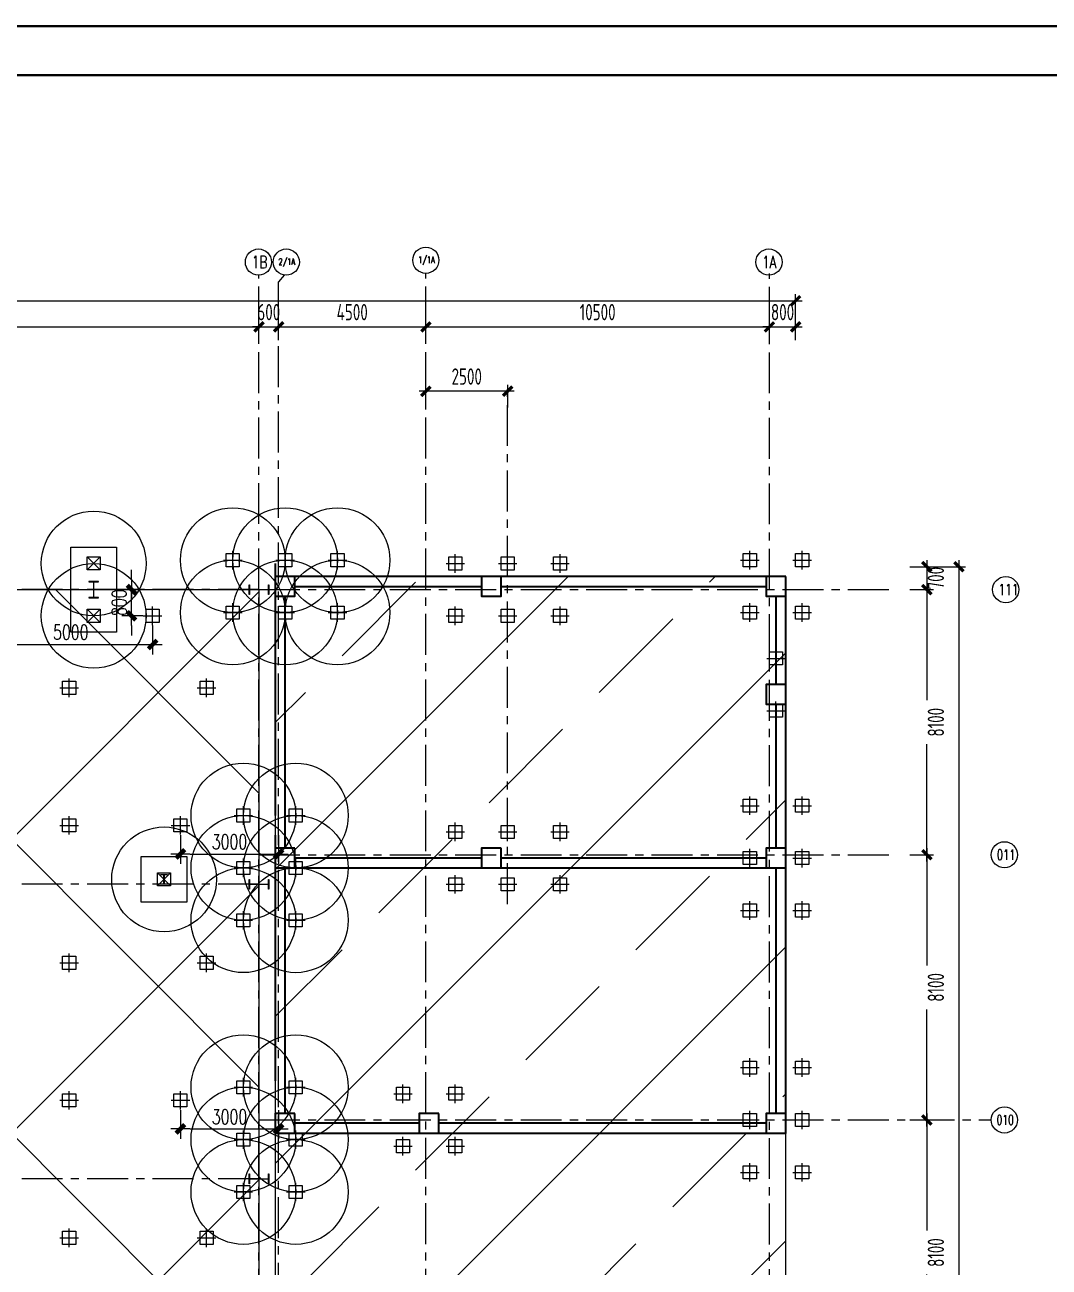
# Model space of a CAD drawing. Extents: x -1201378 to 2367219, y -619313 to 244905.
# Drawn here: x -406512 to -375211, y 206956 to 244905 of the extents above; entities that cross this region are included whole.
import ezdxf
from ezdxf.enums import TextEntityAlignment as Align

# ---------------------------------------------------------------- set-up
doc = ezdxf.new("R2010")
doc.units = 0
doc.header["$LTSCALE"] = 1000
doc.linetypes.add('CENTER', pattern=[2, 1.25, -0.25, 0.25, -0.25])
doc.layers.get('0').update_dxf_attribs({"linetype": 'CONTINUOUS'})
doc.layers.get('Defpoints').update_dxf_attribs({"linetype": 'CONTINUOUS'})
for name, color, linetype in [('0-cxFrame', 155, 'CONTINUOUS'), ('Hatch-一般填充', 252, 'CONTINUOUS'), ('S-DIMZ', 115, 'CONTINUOUS'), ('S-DOTE1', 140, 'CENTER'), ('S-HATCH1-W', 252, 'CONTINUOUS')]:
    doc.layers.add(name, color=color, linetype=linetype)
for name, color, linetype, lineweight in [('0-cxText', 131, 'CONTINUOUS', 25), ('S-axis', 111, 'CONTINUOUS', 0), ('S-col', 2, 'CONTINUOUS', 0), ('S-dim', 81, 'CONTINUOUS', 0), ('S-dote', 5, 'CENTER', 0), ('S-zhuang', 1, 'CONTINUOUS', 0), ('砼墙', 3, 'CONTINUOUS', 35), ('砼柱', 2, 'CONTINUOUS', 35)]:
    doc.layers.add(name, color=color, linetype=linetype, lineweight=lineweight)
doc.styles.add('_TCH_AXIS', font='COMPLEX', dxfattribs={"bigfont": 'GBCBIG'})
doc.styles.add('cx_tuming', font='simhei.ttf')
doc.styles.add('cx_tuqian1', font='')
doc.styles.add('SS1', font='tj-romans1.shx', dxfattribs={"width": 0.7, "bigfont": 'tj-hztxt1.shx'})
doc.styles.add('TSSD_Dimension', font='tssdeng.shx', dxfattribs={"width": 0.7, "bigfont": 'hztxt.shx'})
doc.styles.add('黑体', font='simhei.ttf', dxfattribs={"width": 0.8})
doc.styles.get('cx_tuqian1').set_extended_font_data('SimSun')
doc.dimstyles.new('S-150-ARCHI', dxfattribs={"dimscale": 150, "dimtxt": 3, "dimasz": 2, "dimexe": 2, "dimexo": 2, "dimgap": 1, "dimtad": 1, "dimdec": 0, "dimzin": 0, "dimdsep": 46, "dimtxsty": 'SS1', "dimblk1": 'TT', "dimblk2": 'TT', "dimsah": 1, "dimcen": 1, "dimclrd": 256, "dimclre": 256, "dimclrt": 256, "dimadec": 0, "dimazin": 0, "dimtfac": 1, "dimtdec": 0, "dimtix": 1, "dimtmove": 2, "dimatfit": 0, "dimldrblk": 'TT', "dimfxl": 2, "dimtolj": 1, "dimtzin": 0, "dimarcsym": 0})
doc.dimstyles.new('TSSD_200_200', dxfattribs={"dimtxt": 500, "dimasz": 200, "dimexe": 200, "dimexo": 500, "dimgap": 200, "dimtad": 1, "dimdec": 0, "dimzin": 0, "dimdsep": 46, "dimtxsty": 'TSSD_Dimension', "dimblk": 'ARCHTICK', "dimcen": 0, "dimdle": 200, "dimclrt": 7, "dimadec": 0, "dimazin": 0, "dimtfac": 1, "dimtdec": 0, "dimtix": 1, "dimtmove": 2, "dimatfit": 3, "dimfxl": 1, "dimtolj": 1, "dimtzin": 0, "dimarcsym": 0})

# ---------------------------------------------------------------- blocks, each defined once
blk = doc.blocks.new('TK22.A0 L(Dragon)')
at = {"layer": '0-cxFrame', "color": 7, "const_width": 0.5}
blk.add_lwpolyline([(0, 0), (-1486, 0), (-1486, 841), (0, 841)], close=True, dxfattribs=at)
at = {"layer": '0-cxFrame', "const_width": 0.5}
blk.add_lwpolyline([(-80, 10), (-1466, 10), (-1466, 831), (-80, 831)], close=True, dxfattribs=at)
at = {"style": '黑体', "flags": 4}
blk.add_attdef('图幅', text='', height=3.3, dxfattribs=at).set_placement((-40, 3), align=Align.RIGHT)
at = {"layer": '0-cxText', "flags": 4}
for tag, height, style, p in [('建设单位', 3.5, 'cx_tuming', (-45, 240)), ('项目名称', 3.5, 'cx_tuming', (-45, 210)), ('子项名称', 3.5, 'cx_tuming', (-45, 180)), ('工程编号', 3.3, 'cx_tuqian1', (-35, 165)), ('图名1', 3.5, 'cx_tuming', (-45, 87)), ('图名2', 3.5, 'cx_tuming', (-45, 79)), ('图名3', 3.5, 'cx_tuming', (-45, 71)), ('出图日期', 3.3, 'cx_tuqian1', (-39, 60)), ('专业', 3.3, 'cx_tuqian1', (-55, 52)), ('图号', 3.3, 'cx_tuqian1', (-55, 44)), ('版次', 3.3, 'cx_tuqian1', (-20, 44))]:
    blk.add_attdef(tag, text='', height=height, dxfattribs=dict(at, style=style)).set_placement(p, align=Align.MIDDLE)
at = {"layer": 'Defpoints', "color": 6, "flags": 4}
for tag, height, style, p in [('tufu', 3.3, '黑体', (-12, 12)), ('dwfname', 4, 'cx_tuqian1', (-80, 3))]:
    blk.add_attdef(tag, text='', height=height, dxfattribs=dict(at, style=style)).set_placement(p, align=Align.RIGHT)
blk = doc.blocks.new('_FZH')
at = {"layer": 'S-col'}
blk.add_lwpolyline([(-0.375, -0.188), (-0.375, 0.187), (-0.36, 0.187), (-0.36, 0.005), (0.36, 0.005), (0.36, 0.187), (0.375, 0.187), (0.375, -0.188), (0.36, -0.188), (0.36, -0.005), (-0.36, -0.005), (-0.36, -0.188)], close=True, dxfattribs=at)
blk = doc.blocks.new('w4234324')
at = {"layer": 'S-col', "xscale": 800.0000000000005, "yscale": 800.0000000000005, "zscale": 800.0000000000005}
for p in [(-144454, 831820), (-144454, 822820), (-144454, 813820)]:
    blk.add_blockref('_FZH', p, dxfattribs=at)
blk = doc.blocks.new('_ArchTick')
at = {"color": 0, "linetype": 'ByBlock', "const_width": 0.5}
blk.add_lwpolyline([(-0.71, -0.71), (0.71, 0.71)], dxfattribs=at)
blk = doc.blocks.new('*D3000')
at = {"layer": 'Defpoints', "color": 0, "transparency": 16777216}
for p in [(-99358, 123054), (-115858, 122147), (-99358, 122147)]:
    blk.add_point(p, dxfattribs=at)
at = {"layer": 'S-axis', "color": 0, "lineweight": -2, "transparency": 16777216}
for p, q in [((-116058, 123054), (-99158, 123054)), ((-115858, 122647), (-115858, 123254)), ((-99358, 122647), (-99358, 123254))]:
    blk.add_line(p, q, dxfattribs=at)
at = {"layer": 'S-axis', "color": 0, "lineweight": -2, "transparency": 16777216, "xscale": 200, "yscale": 200, "zscale": 200, "rotation": 180}
blk.add_blockref('_ArchTick', (-115858, 123054), dxfattribs=at)
at = {"layer": 'S-axis', "color": 0, "lineweight": -2, "transparency": 16777216, "xscale": 200, "yscale": 200, "zscale": 200}
blk.add_blockref('_ArchTick', (-99358, 123054), dxfattribs=at)
at = {"layer": 'S-axis', "color": 7, "transparency": 16777216, "insert": (-107608, 123504), "char_height": 500, "attachment_point": 5, "style": 'TSSD_Dimension'}
blk.add_mtext('\\A1;16500', dxfattribs=at)
blk = doc.blocks.new('*D3001')
at = {"layer": 'Defpoints', "color": 0, "transparency": 16777216}
for p in [(-98758, 123054), (-99358, 122147), (-98758, 122147)]:
    blk.add_point(p, dxfattribs=at)
at = {"layer": 'S-axis', "color": 0, "lineweight": -2, "transparency": 16777216}
for p, q in [((-99358, 123054), (-99558, 123054)), ((-99358, 122647), (-99358, 123254)), ((-99358, 123054), (-98758, 123054)), ((-98758, 122647), (-98758, 123254)), ((-98758, 123054), (-98558, 123054))]:
    blk.add_line(p, q, dxfattribs=at)
at = {"layer": 'S-axis', "color": 0, "lineweight": -2, "transparency": 16777216, "xscale": 200, "yscale": 200, "zscale": 200}
blk.add_blockref('_ArchTick', (-99358, 123054), dxfattribs=at)
at = {"layer": 'S-axis', "color": 0, "lineweight": -2, "transparency": 16777216, "xscale": 200, "yscale": 200, "zscale": 200, "rotation": 180}
blk.add_blockref('_ArchTick', (-98758, 123054), dxfattribs=at)
at = {"layer": 'S-axis', "color": 7, "transparency": 16777216, "insert": (-99058, 123504), "char_height": 500, "attachment_point": 5, "style": 'TSSD_Dimension'}
blk.add_mtext('\\A1;600', dxfattribs=at)
blk = doc.blocks.new('*D3002')
at = {"layer": 'Defpoints', "color": 0, "transparency": 16777216}
for p in [(-94258, 123054), (-98758, 122147), (-94258, 122147)]:
    blk.add_point(p, dxfattribs=at)
at = {"layer": 'S-axis', "color": 0, "lineweight": -2, "transparency": 16777216}
for p, q in [((-98958, 123054), (-94058, 123054)), ((-98758, 122647), (-98758, 123254)), ((-94258, 122647), (-94258, 123254))]:
    blk.add_line(p, q, dxfattribs=at)
at = {"layer": 'S-axis', "color": 0, "lineweight": -2, "transparency": 16777216, "xscale": 200, "yscale": 200, "zscale": 200, "rotation": 180}
blk.add_blockref('_ArchTick', (-98758, 123054), dxfattribs=at)
at = {"layer": 'S-axis', "color": 0, "lineweight": -2, "transparency": 16777216, "xscale": 200, "yscale": 200, "zscale": 200}
blk.add_blockref('_ArchTick', (-94258, 123054), dxfattribs=at)
at = {"layer": 'S-axis', "color": 7, "transparency": 16777216, "insert": (-96508, 123504), "char_height": 500, "attachment_point": 5, "style": 'TSSD_Dimension'}
blk.add_mtext('\\A1;4500', dxfattribs=at)
blk = doc.blocks.new('*D3003')
at = {"layer": 'Defpoints', "color": 0, "transparency": 16777216}
for p in [(-83758, 123054), (-94258, 122147), (-83758, 122147)]:
    blk.add_point(p, dxfattribs=at)
at = {"layer": 'S-axis', "color": 0, "lineweight": -2, "transparency": 16777216}
for p, q in [((-94458, 123054), (-83558, 123054)), ((-94258, 122647), (-94258, 123254)), ((-83758, 122647), (-83758, 123254))]:
    blk.add_line(p, q, dxfattribs=at)
at = {"layer": 'S-axis', "color": 0, "lineweight": -2, "transparency": 16777216, "xscale": 200, "yscale": 200, "zscale": 200, "rotation": 180}
blk.add_blockref('_ArchTick', (-94258, 123054), dxfattribs=at)
at = {"layer": 'S-axis', "color": 0, "lineweight": -2, "transparency": 16777216, "xscale": 200, "yscale": 200, "zscale": 200}
blk.add_blockref('_ArchTick', (-83758, 123054), dxfattribs=at)
at = {"layer": 'S-axis', "color": 7, "transparency": 16777216, "insert": (-89008, 123504), "char_height": 500, "attachment_point": 5, "style": 'TSSD_Dimension'}
blk.add_mtext('\\A1;10500', dxfattribs=at)
blk = doc.blocks.new('*D3004')
at = {"layer": 'Defpoints', "color": 0, "transparency": 16777216}
for p in [(-82958, 123054), (-83758, 122147), (-82958, 122147)]:
    blk.add_point(p, dxfattribs=at)
at = {"layer": 'S-axis', "color": 0, "lineweight": -2, "transparency": 16777216}
for p, q in [((-83758, 123054), (-83958, 123054)), ((-83758, 122647), (-83758, 123254)), ((-83758, 123054), (-82958, 123054)), ((-82958, 122647), (-82958, 123254)), ((-82958, 123054), (-82758, 123054))]:
    blk.add_line(p, q, dxfattribs=at)
at = {"layer": 'S-axis', "color": 0, "lineweight": -2, "transparency": 16777216, "xscale": 200, "yscale": 200, "zscale": 200}
blk.add_blockref('_ArchTick', (-83758, 123054), dxfattribs=at)
at = {"layer": 'S-axis', "color": 0, "lineweight": -2, "transparency": 16777216, "xscale": 200, "yscale": 200, "zscale": 200, "rotation": 180}
blk.add_blockref('_ArchTick', (-82958, 123054), dxfattribs=at)
at = {"layer": 'S-axis', "color": 7, "transparency": 16777216, "insert": (-83358, 123504), "char_height": 500, "attachment_point": 5, "style": 'TSSD_Dimension'}
blk.add_mtext('\\A1;800', dxfattribs=at)
blk = doc.blocks.new('*D3005')
at = {"layer": 'Defpoints', "color": 0, "transparency": 16777216}
for p in [(-79964, 115727), (-79964, 115027), (-78948, 115027)]:
    blk.add_point(p, dxfattribs=at)
at = {"layer": 'S-axis', "color": 0, "lineweight": -2, "transparency": 16777216}
for p, q in [((-78948, 115927), (-78948, 114827)), ((-79464, 115727), (-78748, 115727)), ((-79464, 115027), (-78748, 115027))]:
    blk.add_line(p, q, dxfattribs=at)
at = {"layer": 'S-axis', "color": 0, "lineweight": -2, "transparency": 16777216, "xscale": 200, "yscale": 200, "zscale": 200}
for p, rotation in [((-78948, 115727), 90), ((-78948, 115027), 270)]:
    blk.add_blockref('_ArchTick', p, dxfattribs=dict(at, rotation=rotation))
at = {"layer": 'S-axis', "color": 7, "transparency": 16777216, "insert": (-78673, 115377), "char_height": 500, "attachment_point": 5, "rotation": 90, "style": 'TSSD_Dimension'}
blk.add_mtext('\\A1;700', dxfattribs=at)
blk = doc.blocks.new('*D3006')
at = {"layer": 'Defpoints', "color": 0, "transparency": 16777216}
for p in [(-79964, 115027), (-79964, 106927), (-78948, 106927)]:
    blk.add_point(p, dxfattribs=at)
at = {"layer": 'S-axis', "color": 0, "lineweight": -2, "transparency": 16777216}
for p, q in [((-79464, 115027), (-78748, 115027)), ((-78948, 115227), (-78948, 111648)), ((-78948, 106727), (-78948, 110306)), ((-79464, 106927), (-78748, 106927))]:
    blk.add_line(p, q, dxfattribs=at)
at = {"layer": 'S-axis', "color": 0, "lineweight": -2, "transparency": 16777216, "xscale": 200, "yscale": 200, "zscale": 200}
for p, rotation in [((-78948, 115027), 90), ((-78948, 106927), 270)]:
    blk.add_blockref('_ArchTick', p, dxfattribs=dict(at, rotation=rotation))
at = {"layer": 'S-axis', "color": 7, "transparency": 16777216, "insert": (-78673, 110977), "char_height": 500, "attachment_point": 5, "rotation": 90, "style": 'TSSD_Dimension'}
blk.add_mtext('\\A1;8100', dxfattribs=at)
blk = doc.blocks.new('*D3007')
at = {"layer": 'Defpoints', "color": 0, "transparency": 16777216}
for p in [(-79964, 106927), (-79964, 98827), (-78948, 98827)]:
    blk.add_point(p, dxfattribs=at)
at = {"layer": 'S-axis', "color": 0, "lineweight": -2, "transparency": 16777216}
for p, q in [((-78948, 107127), (-78948, 103548)), ((-79464, 106927), (-78748, 106927)), ((-78948, 98627), (-78948, 102206)), ((-79464, 98827), (-78748, 98827))]:
    blk.add_line(p, q, dxfattribs=at)
at = {"layer": 'S-axis', "color": 0, "lineweight": -2, "transparency": 16777216, "xscale": 200, "yscale": 200, "zscale": 200}
for p, rotation in [((-78948, 106927), 90), ((-78948, 98827), 270)]:
    blk.add_blockref('_ArchTick', p, dxfattribs=dict(at, rotation=rotation))
at = {"layer": 'S-axis', "color": 7, "transparency": 16777216, "insert": (-78673, 102877), "char_height": 500, "attachment_point": 5, "rotation": 90, "style": 'TSSD_Dimension'}
blk.add_mtext('\\A1;8100', dxfattribs=at)
blk = doc.blocks.new('*D3008')
at = {"layer": 'Defpoints', "color": 0, "transparency": 16777216}
for p in [(-79964, 98827), (-79964, 90727), (-78948, 90727)]:
    blk.add_point(p, dxfattribs=at)
at = {"layer": 'S-axis', "color": 0, "lineweight": -2, "transparency": 16777216}
for p, q in [((-79464, 98827), (-78748, 98827)), ((-78948, 99027), (-78948, 95448)), ((-78948, 90527), (-78948, 94106)), ((-79464, 90727), (-78748, 90727))]:
    blk.add_line(p, q, dxfattribs=at)
at = {"layer": 'S-axis', "color": 0, "lineweight": -2, "transparency": 16777216, "xscale": 200, "yscale": 200, "zscale": 200}
for p, rotation in [((-78948, 98827), 90), ((-78948, 90727), 270)]:
    blk.add_blockref('_ArchTick', p, dxfattribs=dict(at, rotation=rotation))
at = {"layer": 'S-axis', "color": 7, "transparency": 16777216, "insert": (-78673, 94777), "char_height": 500, "attachment_point": 5, "rotation": 90, "style": 'TSSD_Dimension'}
blk.add_mtext('\\A1;8100', dxfattribs=at)
blk = doc.blocks.new('*D3019')
at = {"layer": 'Defpoints', "color": 0, "transparency": 16777216}
for p in [(-82958, 123854), (-209458, 122247), (-82958, 122247)]:
    blk.add_point(p, dxfattribs=at)
at = {"layer": 'S-axis', "color": 0, "lineweight": -2, "transparency": 16777216}
for p, q in [((-209658, 123854), (-82758, 123854)), ((-209458, 122747), (-209458, 124054)), ((-82958, 122747), (-82958, 124054))]:
    blk.add_line(p, q, dxfattribs=at)
at = {"layer": 'S-axis', "color": 0, "lineweight": -2, "transparency": 16777216, "xscale": 200, "yscale": 200, "zscale": 200, "rotation": 180}
blk.add_blockref('_ArchTick', (-209458, 123854), dxfattribs=at)
at = {"layer": 'S-axis', "color": 0, "lineweight": -2, "transparency": 16777216, "xscale": 200, "yscale": 200, "zscale": 200}
blk.add_blockref('_ArchTick', (-82958, 123854), dxfattribs=at)
at = {"layer": 'S-axis', "color": 7, "transparency": 16777216, "insert": (-146208, 124304), "char_height": 500, "attachment_point": 5, "style": 'TSSD_Dimension'}
blk.add_mtext('\\A1;126500', dxfattribs=at)
blk = doc.blocks.new('*D3021')
at = {"layer": 'Defpoints', "color": 0, "transparency": 16777216}
for p in [(-79864, 115727), (-77969, 115727), (-79864, 24327)]:
    blk.add_point(p, dxfattribs=at)
at = {"layer": 'S-axis', "color": 0, "lineweight": -2, "transparency": 16777216}
for p, q in [((-77969, 115927), (-77969, 70833)), ((-79364, 115727), (-77769, 115727)), ((-77969, 24127), (-77969, 69221)), ((-79364, 24327), (-77769, 24327))]:
    blk.add_line(p, q, dxfattribs=at)
at = {"layer": 'S-axis', "color": 0, "lineweight": -2, "transparency": 16777216, "xscale": 200, "yscale": 200, "zscale": 200}
for p, rotation in [((-77969, 115727), 90), ((-77969, 24327), 270)]:
    blk.add_blockref('_ArchTick', p, dxfattribs=dict(at, rotation=rotation))
at = {"layer": 'S-axis', "color": 7, "transparency": 16777216, "insert": (-77694, 70027), "char_height": 500, "attachment_point": 5, "rotation": 90, "style": 'TSSD_Dimension'}
blk.add_mtext('\\A1;91400', dxfattribs=at)
blk = doc.blocks.new('*D3042')
at = {"layer": 'Defpoints', "color": 0, "transparency": 16777216}
for p in [(-94258, 121087), (-94258, 120087), (-91758, 120087)]:
    blk.add_point(p, dxfattribs=at)
at = {"layer": 'S-axis', "color": 0, "lineweight": -2, "transparency": 16777216}
for p, q in [((-91558, 121087), (-94458, 121087)), ((-94258, 120587), (-94258, 121287)), ((-91758, 120587), (-91758, 121287))]:
    blk.add_line(p, q, dxfattribs=at)
at = {"layer": 'S-axis', "color": 0, "lineweight": -2, "transparency": 16777216, "xscale": 200, "yscale": 200, "zscale": 200}
for p, rotation in [((-94258, 121087), 179.9999999999974), ((-91758, 121087), 359.9999999999973)]:
    blk.add_blockref('_ArchTick', p, dxfattribs=dict(at, rotation=rotation))
at = {"layer": 'S-axis', "color": 7, "transparency": 16777216, "insert": (-93008, 121537), "char_height": 500, "attachment_point": 5, "style": 'TSSD_Dimension'}
blk.add_mtext('\\A1;2500', dxfattribs=at)
blk = doc.blocks.new('地坪桩')
at = {"layer": 'S-zhuang'}
for p, q in [((174146, 162514), (174146, 163080)), ((173863, 162797), (174429, 162797))]:
    blk.add_line(p, q, dxfattribs=at)
blk.add_lwpolyline([(173946, 162597), (173946, 162997), (174346, 162997), (174346, 162597)], close=True, dxfattribs=at)
blk = doc.blocks.new('TT')
blk.add_line((-0.97, 0), (0.97, 0))
at = {"const_width": 0.45}
blk.add_lwpolyline([(-0.44, -0.44), (0.44, 0.44)], dxfattribs=at)
blk = doc.blocks.new('*D3406')
at = {"layer": 'Defpoints', "color": 0, "transparency": 16777216}
for p in [(-401758, 212052), (-398758, 212052), (-398758, 211176)]:
    blk.add_point(p, dxfattribs=at)
at = {"layer": 'S-DIMZ', "lineweight": -2, "transparency": 16777216}
for p, q in [((-401758, 211752), (-401758, 210876)), ((-398758, 211752), (-398758, 210876)), ((-401458, 211176), (-399058, 211176))]:
    blk.add_line(p, q, dxfattribs=at)
at = {"layer": 'S-DIMZ', "lineweight": -2, "transparency": 16777216, "xscale": 300, "yscale": 300, "zscale": 300, "rotation": 180}
blk.add_blockref('TT', (-401758, 211176), dxfattribs=at)
at = {"layer": 'S-DIMZ', "lineweight": -2, "transparency": 16777216, "xscale": 300, "yscale": 300, "zscale": 300}
blk.add_blockref('TT', (-398758, 211176), dxfattribs=at)
at = {"layer": 'S-DIMZ', "transparency": 16777216, "insert": (-400258, 211551), "char_height": 450, "attachment_point": 5, "style": 'SS1'}
blk.add_mtext('\\A1;3000', dxfattribs=at)
blk = doc.blocks.new('*D3407')
at = {"layer": 'Defpoints', "color": 0, "transparency": 16777216}
for p in [(-401758, 220452), (-398758, 220452), (-398758, 219576)]:
    blk.add_point(p, dxfattribs=at)
at = {"layer": 'S-DIMZ', "lineweight": -2, "transparency": 16777216}
for p, q in [((-401758, 220152), (-401758, 219276)), ((-398758, 220152), (-398758, 219276)), ((-401458, 219576), (-399058, 219576))]:
    blk.add_line(p, q, dxfattribs=at)
at = {"layer": 'S-DIMZ', "lineweight": -2, "transparency": 16777216, "xscale": 300, "yscale": 300, "zscale": 300, "rotation": 180}
blk.add_blockref('TT', (-401758, 219576), dxfattribs=at)
at = {"layer": 'S-DIMZ', "lineweight": -2, "transparency": 16777216, "xscale": 300, "yscale": 300, "zscale": 300}
blk.add_blockref('TT', (-398758, 219576), dxfattribs=at)
at = {"layer": 'S-DIMZ', "transparency": 16777216, "insert": (-400258, 219951), "char_height": 450, "attachment_point": 5, "style": 'SS1'}
blk.add_mtext('\\A1;3000', dxfattribs=at)
blk = doc.blocks.new('*D3464')
at = {"layer": 'Defpoints', "color": 0, "transparency": 16777216}
for p in [(-403252, 227652), (-402608, 227652), (-402608, 226852)]:
    blk.add_point(p, dxfattribs=at)
at = {"layer": 'S-DIMZ', "lineweight": -2, "transparency": 16777216}
for p, q in [((-403252, 227952), (-403252, 228252)), ((-402908, 227652), (-403552, 227652)), ((-403252, 226852), (-403252, 227652)), ((-402908, 226852), (-403552, 226852)), ((-403252, 226552), (-403252, 226252))]:
    blk.add_line(p, q, dxfattribs=at)
at = {"layer": 'S-DIMZ', "lineweight": -2, "transparency": 16777216, "xscale": 300, "yscale": 300, "zscale": 300}
for p, rotation in [((-403252, 227652), 270), ((-403252, 226852), 90)]:
    blk.add_blockref('TT', p, dxfattribs=dict(at, rotation=rotation))
at = {"layer": 'S-DIMZ', "transparency": 16777216, "insert": (-403627, 227252), "char_height": 450, "attachment_point": 5, "rotation": 90, "style": 'SS1'}
blk.add_mtext('\\A1;800', dxfattribs=at)
blk = doc.blocks.new('*D3470')
at = {"layer": 'Defpoints', "color": 0, "transparency": 16777216}
for p in [(-407608, 226852), (-402608, 226852), (-402608, 225974)]:
    blk.add_point(p, dxfattribs=at)
at = {"layer": 'S-DIMZ', "lineweight": -2, "transparency": 16777216}
for p, q in [((-407608, 226552), (-407608, 225674)), ((-402608, 226552), (-402608, 225674)), ((-407308, 225974), (-402908, 225974))]:
    blk.add_line(p, q, dxfattribs=at)
at = {"layer": 'S-DIMZ', "lineweight": -2, "transparency": 16777216, "xscale": 300, "yscale": 300, "zscale": 300, "rotation": 180}
blk.add_blockref('TT', (-407608, 225974), dxfattribs=at)
at = {"layer": 'S-DIMZ', "lineweight": -2, "transparency": 16777216, "xscale": 300, "yscale": 300, "zscale": 300}
blk.add_blockref('TT', (-402608, 225974), dxfattribs=at)
at = {"layer": 'S-DIMZ', "transparency": 16777216, "insert": (-405108, 226349), "char_height": 450, "attachment_point": 5, "style": 'SS1'}
blk.add_mtext('\\A1;5000', dxfattribs=at)
blk = doc.blocks.new('S-ZHUANG-400')
at = {"layer": 'S-zhuang'}
for p, q in [((200, -200), (-200, 200)), ((-200, -200), (200, 200))]:
    blk.add_line(p, q, dxfattribs=at)
blk.add_lwpolyline([(-200, 200), (200, 200), (200, -200), (-200, -200)], close=True, dxfattribs=at)
blk = doc.blocks.new('CT2')
at = {"layer": 'Defpoints'}
for centre in [(-193625, -186366), (-193625, -187966)]:
    blk.add_circle(centre, 1600, dxfattribs=at)
at = {"layer": 'S-DOTE1', "ltscale": 0.25}
for p, q in [((-193565, -187166), (-193685, -187166)), ((-193625, -187226), (-193625, -187106))]:
    blk.add_line(p, q, dxfattribs=at)
at = {"layer": 'S-HATCH1-W'}
blk.add_lwpolyline([(-194325, -185866), (-192925, -185866), (-192925, -188466), (-194325, -188466)], close=True, dxfattribs=at)
at = {"layer": 'S-zhuang'}
for p in [(-193625, -186366), (-193625, -187966)]:
    blk.add_blockref('S-ZHUANG-400', p, dxfattribs=at)
blk = doc.blocks.new('CT1')
at = {"layer": 'S-HATCH1-W'}
blk.add_lwpolyline([(-91607, -249948), (-91607, -248548), (-90207, -248548), (-90207, -249948)], close=True, dxfattribs=at)
at = {"layer": 'S-zhuang', "rotation": 90.00000000000001}
blk.add_blockref('S-ZHUANG-400', (-90907, -249248), dxfattribs=at)
blk = doc.blocks.new('FZ-400')
for p, q in [((-283, 0), (283, 0)), ((0, -283), (0, 283))]:
    blk.add_line(p, q)
blk.add_lwpolyline([(200, -200), (-200, -200), (-200, 200), (200, 200)], close=True)
blk = doc.blocks.new('1#轴网')
at = {"layer": 'S-axis'}
blk.add_line((-98589, 124638.5), (-98758.5, 124427), dxfattribs=at)
for centre in [(-99373.4, 125033.1), (-98523.4, 125033.1), (-94258.5, 125089.3), (-83773.4, 125033.1), (-76539.2, 115028.1), (-76579.2, 106928.1), (-76579.2, 98828.1)]:
    blk.add_circle(centre, 400, dxfattribs=at)
at = {"layer": 'S-dote'}
for p, q in [((-99358.5, 19033.1), (-99358.5, 124633.4)), ((-94258.5, 19033.1), (-94258.5, 124689.3)), ((-83758.5, 19024), (-83758.5, 124689.3)), ((-98758.5, 19217), (-98758.5, 124427)), ((-91758.5, 105417), (-91758.5, 121147)), ((-99358.5, 115027), (-216950.7, 115027)), ((-99358.5, 115027), (-79964.3, 115027)), ((-99358.5, 106927), (-79964.3, 106927)), ((-99358.5, 106027), (-216950.7, 106027)), ((-99358.5, 98827), (-76979.2, 98827)), ((-99358.5, 97027), (-216950.7, 97027))]:
    blk.add_line(p, q, dxfattribs=at)
at = {"layer": 'S-axis', "style": '_TCH_AXIS', "width": 0.705882}
for s, height, p in [('1/1A', 199.77, (-94493.5, 125003.7)), ('1B', 381.3, (-99578.4, 124842.5)), ('2/1A', 190.1, (-98763, 124951.6)), ('1A', 374.97, (-83981.3, 124845.6)), ('111', 339.64, (-76761.8, 114858.3)), ('011', 313.67, (-76811.1, 106771.3)), ('010', 290.63, (-76818.5, 98682.8))]:
    blk.add_text(s, height=height, dxfattribs=at).set_placement(p)
at = {"layer": 'S-axis'}
for p1, p2, distance, picture, middle in [((-209458.5, 122247), (-82958.5, 122247), 1606.7, '*D3019', (-146208.5, 124303.7)), ((-115858.5, 122147), (-99358.5, 122147), 906.7, '*D3000', (-107608.5, 123503.7)), ((-99358.5, 122147), (-98758.5, 122147), 906.7, '*D3001', (-99058.5, 123503.7)), ((-98758.5, 122147), (-94258.5, 122147), 906.7, '*D3002', (-96508.5, 123503.7)), ((-94258.5, 122147), (-83758.5, 122147), 906.7, '*D3003', (-89008.5, 123503.7)), ((-83758.5, 122147), (-82958.5, 122147), 906.7, '*D3004', (-83358.5, 123503.7)), ((-91758.5, 120087), (-94258.5, 120087), -1000, '*D3042', (-93008.5, 121537))]:
    dim = blk.add_aligned_dim(p1=p1, p2=p2, distance=distance, dimstyle='TSSD_200_200', dxfattribs=at)
    dim.commit()
    dim.dimension.update_dxf_attribs({"geometry": picture, "text_midpoint": middle})
for base, p1, p2, angle, picture, middle in [((-78948.5, 115027), (-79964.3, 115727), (-79964.3, 115027), 270, '*D3005', (-78673.5, 115377)), ((-77968.8, 115727), (-79864.3, 24327), (-79864.3, 115727), 90, '*D3021', (-77693.8, 70027)), ((-78948.5, 106927), (-79964.3, 115027), (-79964.3, 106927), 270, '*D3006', (-78673.5, 110977)), ((-78948.5, 98827), (-79964.3, 106927), (-79964.3, 98827), 270, '*D3007', (-78673.5, 102877)), ((-78948.5, 90727), (-79964.3, 98827), (-79964.3, 90727), 270, '*D3008', (-78673.5, 94777))]:
    dim = blk.add_linear_dim(base=base, p1=p1, p2=p2, angle=angle, dimstyle='TSSD_200_200', dxfattribs=at)
    dim.commit()
    dim.dimension.update_dxf_attribs({"geometry": picture, "text_midpoint": middle, "dimtype": 161})

msp = doc.modelspace()

# ---------------------------------------------------------------- hatches: boundary and pattern name
at = {"layer": 'Hatch-一般填充'}
h = msp.add_hatch(dxfattribs=at)
h.set_pattern_fill('ANSI33', color=256, scale=1000)
h.set_pattern_definition([(45, (-600000, 0), (-4490.13, 4490.13), []), (45, (-595510, 0), (-4490.13, 4490.13), [3175, -1587.5])])
h.paths.add_polyline_path([(-383258.5, 228051.8), (-398858.5, 228051.8), (-398858.5, 137351.8), (-383258.5, 137351.8)])
h = msp.add_hatch(dxfattribs=at)
h.set_pattern_fill('ANSI37', color=256, scale=2000)
h.set_pattern_definition([(45, (-600000, 0), (-4490.13, 4490.13), []), (135, (-600000, 0), (-4490.13, -4490.13), [])])
h.paths.add_polyline_path([(-432358.5, 227651.8), (-399358.5, 227651.8), (-399358.5, 137651.8), (-432358.5, 137651.8)])

# ---------------------------------------------------------------- linework, layer by layer
at = {"layer": 'Defpoints'}
for centre in [(-400158.5, 228551.8), (-398558.5, 228551.8), (-396958.5, 228551.8), (-400158.5, 226951.8), (-398558.5, 226951.8), (-396958.5, 226951.8), (-399833.5, 220751.8), (-398232.6, 220751.4), (-399833.5, 219151.8), (-398233, 219151.4), (-402258.5, 218801.8), (-399833.5, 217551.8), (-398233.5, 217551.4), (-399833.5, 212451.8), (-398233.5, 212451.8), (-399833.5, 210851.8), (-398233.5, 210851.8), (-399833.5, 209251.8), (-398233.5, 209251.8)]:
    msp.add_circle(centre, 1600, dxfattribs=at)
at = {"layer": 'S-col'}
for points in [[(-404558.5, 227401.8), (-404258.5, 227401.8), (-404258.5, 227413.8), (-404404.5, 227413.8), (-404404.5, 227889.8), (-404258.5, 227889.8), (-404258.5, 227901.8), (-404558.5, 227901.8), (-404558.5, 227889.8), (-404412.5, 227889.8), (-404412.5, 227413.8), (-404558.5, 227413.8)], [(-402358.5, 218951.8), (-402158.5, 218951.8), (-402158.5, 218939.8), (-402254.5, 218939.8), (-402254.5, 218663.8), (-402158.5, 218663.8), (-402158.5, 218651.8), (-402358.5, 218651.8), (-402358.5, 218663.8), (-402262.5, 218663.8), (-402262.5, 218939.8), (-402358.5, 218939.8)]]:
    msp.add_lwpolyline(points, close=True, dxfattribs=at)
at = {"layer": 'S-dim'}
msp.add_lwpolyline([(-383258.5, 228051.8), (-398858.5, 228051.8), (-398858.5, 137351.8), (-383258.5, 137351.8), (-383258.5, 228051.8)], dxfattribs=at)
msp.add_lwpolyline([(-432358.5, 227651.8), (-399358.5, 227651.8), (-399358.5, 137651.8), (-432358.5, 137651.8)], close=True, dxfattribs=at)
at = {"layer": '砼墙', "lineweight": 35}
for p, q in [((-398858.5, 228451.8), (-398858.5, 225251.8)), ((-394258.5, 228051.8), (-398258.5, 228051.8)), ((-398258.5, 227751.8), (-394258.5, 227751.8)), ((-392558.5, 228051.8), (-394258.5, 228051.8)), ((-394258.5, 227751.8), (-392558.5, 227751.8)), ((-389058.5, 228051.8), (-391958.5, 228051.8)), ((-391958.5, 227751.8), (-389058.5, 227751.8)), ((-385258.5, 228051.8), (-389058.5, 228051.8)), ((-389058.5, 227751.8), (-385258.5, 227751.8)), ((-383858.5, 228051.8), (-385258.5, 228051.8)), ((-385258.5, 227751.8), (-383858.5, 227751.8)), ((-398558.5, 224251.8), (-398558.5, 227451.8)), ((-383558.5, 227451.8), (-383558.5, 224751.8)), ((-383258.5, 224751.8), (-383258.5, 227451.8)), ((-398858.5, 225251.8), (-398858.5, 220751.8)), ((-398558.5, 219751.8), (-398558.5, 224251.8)), ((-383558.5, 224151.8), (-383558.5, 219751.8)), ((-383258.5, 219751.8), (-383258.5, 224151.8)), ((-398858.5, 220151.8), (-398858.5, 212651.8)), ((-394258.5, 219451.8), (-398258.5, 219451.8)), ((-392558.5, 219451.8), (-394258.5, 219451.8)), ((-389058.5, 219451.8), (-391958.5, 219451.8)), ((-386158.5, 219451.8), (-389058.5, 219451.8)), ((-383858.5, 219451.8), (-386158.5, 219451.8)), ((-398558.5, 211651.8), (-398558.5, 219151.8)), ((-398258.5, 219151.8), (-394258.5, 219151.8)), ((-394258.5, 219151.8), (-392558.5, 219151.8)), ((-391958.5, 219151.8), (-389058.5, 219151.8)), ((-389058.5, 219151.8), (-386158.5, 219151.8)), ((-386158.5, 219151.8), (-383858.5, 219151.8)), ((-383558.5, 219151.8), (-383558.5, 216801.8)), ((-383258.5, 216801.8), (-383258.5, 219151.8)), ((-383558.5, 216801.8), (-383558.5, 214201.8)), ((-383258.5, 214201.8), (-383258.5, 216801.8)), ((-383558.5, 214201.8), (-383558.5, 211651.8)), ((-383258.5, 211651.8), (-383258.5, 214201.8)), ((-394458.5, 211351.8), (-398258.5, 211351.8)), ((-398258.5, 211051.8), (-394458.5, 211051.8)), ((-389058.5, 211351.8), (-393858.5, 211351.8)), ((-393858.5, 211051.8), (-389058.5, 211051.8)), ((-386158.5, 211351.8), (-389058.5, 211351.8)), ((-389058.5, 211051.8), (-386158.5, 211051.8)), ((-383858.5, 211351.8), (-386158.5, 211351.8)), ((-386158.5, 211051.8), (-383858.5, 211051.8))]:
    msp.add_line(p, q, dxfattribs=at)
at = {"layer": '砼柱', "lineweight": 35}
for points in [[(-398258.5, 228051.8), (-398858.5, 228051.8), (-398858.5, 227451.8), (-398258.5, 227451.8)], [(-391958.5, 228051.8), (-392558.5, 228051.8), (-392558.5, 227451.8), (-391958.5, 227451.8)], [(-383258.5, 228051.8), (-383858.5, 228051.8), (-383858.5, 227451.8), (-383258.5, 227451.8)], [(-383258.5, 224751.8), (-383858.5, 224751.8), (-383858.5, 224151.8), (-383258.5, 224151.8)], [(-398258.5, 219751.8), (-398858.5, 219751.8), (-398858.5, 219151.8), (-398258.5, 219151.8)], [(-391958.5, 219751.8), (-392558.5, 219751.8), (-392558.5, 219151.8), (-391958.5, 219151.8)], [(-383258.5, 219751.8), (-383858.5, 219751.8), (-383858.5, 219151.8), (-383258.5, 219151.8)], [(-398258.5, 211651.8), (-398858.5, 211651.8), (-398858.5, 211051.8), (-398258.5, 211051.8)], [(-393858.5, 211651.8), (-394458.5, 211651.8), (-394458.5, 211051.8), (-393858.5, 211051.8)], [(-383258.5, 211651.8), (-383858.5, 211651.8), (-383858.5, 211051.8), (-383258.5, 211051.8)]]:
    msp.add_lwpolyline(points, close=True, dxfattribs=at)

# ---------------------------------------------------------------- block references
at = {"layer": '0-cxFrame', "xscale": 150, "yscale": 150, "zscale": 150}
msp.add_blockref('TK22.A0 L(Dragon)', (-332818.2, 118717.3), dxfattribs=at)
at = {"layer": 'S-axis'}
msp.add_blockref('1#轴网', (-300000, 112624.8), dxfattribs=at)
at = {"layer": 'S-col'}
msp.add_blockref('w4234324', (-254904.3, -604168.2), dxfattribs=at)
at = {"layer": 'S-zhuang'}
for name, p in [('CT2', (-210783.7, 414818)), ('地坪桩', (-576754.4, 64054.8)), ('地坪桩', (-579304.4, 61854.8)), ('地坪桩', (-575104.4, 61854.8)), ('地坪桩', (-579304.4, 57654.8)), ('地坪桩', (-575904.4, 57654.8)), ('CT1', (-311351, 468050)), ('地坪桩', (-579304.4, 53454.8)), ('地坪桩', (-575104.4, 53454.8)), ('地坪桩', (-579304.4, 49254.8)), ('地坪桩', (-575904.4, 49254.8)), ('地坪桩', (-579304.4, 45054.8)), ('地坪桩', (-575104.4, 45054.8))]:
    msp.add_blockref(name, p, dxfattribs=at)
at = {"layer": 'S-zhuang', "color": 0, "ltscale": 0.5}
for p in [(-400158.5, 228551.8), (-398558.5, 228551.8), (-396958.5, 228551.8), (-384358.5, 228551.8), (-382758.5, 228551.8), (-393358.5, 228451.8), (-391758.5, 228451.8), (-390158.5, 228451.8), (-400158.5, 226951.8), (-398558.5, 226951.8), (-396958.5, 226951.8), (-393358.5, 226851.8), (-391758.5, 226851.8), (-390158.5, 226851.8), (-384358.5, 226951.8), (-382758.5, 226951.8), (-383558.5, 225551.8), (-383558.5, 223951.8), (-384358.5, 221051.8), (-382758.5, 221051.8), (-399833.5, 220751.8), (-398233.5, 220751.8), (-393358.5, 220251.8), (-391758.5, 220251.8), (-390158.5, 220251.8), (-384358.5, 219451.8), (-382758.5, 219451.8), (-399833.5, 219151.8), (-398233.5, 219151.8), (-393358.5, 218651.8), (-391758.5, 218651.8), (-390158.5, 218651.8), (-399833.5, 217551.8), (-398233.5, 217551.8), (-384358.5, 217851.8), (-382758.5, 217851.8), (-384358.5, 213051.8), (-382758.5, 213051.8), (-399833.5, 212451.8), (-398233.5, 212451.8), (-394958.5, 212251.8), (-393358.5, 212251.8), (-384358.5, 211451.8), (-382758.5, 211451.8), (-399833.5, 210851.8), (-398233.5, 210851.8), (-394958.5, 210651.8), (-393358.5, 210651.8), (-384358.5, 209851.8), (-382758.5, 209851.8), (-399833.5, 209251.8), (-398233.5, 209251.8)]:
    msp.add_blockref('FZ-400', p, dxfattribs=at)

# ---------------------------------------------------------------- dimensions: what is measured, and where the dimension line sits
at = {"layer": 'S-DIMZ'}
dim = msp.add_linear_dim(base=(-403251.7, 227651.8), p1=(-402608.5, 226851.8), p2=(-402608.5, 227651.8), angle=90, dimstyle='S-150-ARCHI', dxfattribs=at)
dim.commit()
dim.dimension.update_dxf_attribs({"geometry": '*D3464', "text_midpoint": (-403626.7, 227251.8)})
for base, p1, p2, picture, middle in [((-402608.5, 225974.1), (-407608.5, 226851.8), (-402608.5, 226851.8), '*D3470', (-405108.5, 226349.1)), ((-398758.5, 219576.1), (-401758.5, 220451.8), (-398758.5, 220451.8), '*D3407', (-400258.5, 219951.1)), ((-398758.5, 211176.1), (-401758.5, 212051.8), (-398758.5, 212051.8), '*D3406', (-400258.5, 211551.1))]:
    dim = msp.add_linear_dim(base=base, p1=p1, p2=p2, dimstyle='S-150-ARCHI', dxfattribs=at)
    dim.commit()
    dim.dimension.update_dxf_attribs({"geometry": picture, "text_midpoint": middle})

doc.saveas('drawing.dxf')
